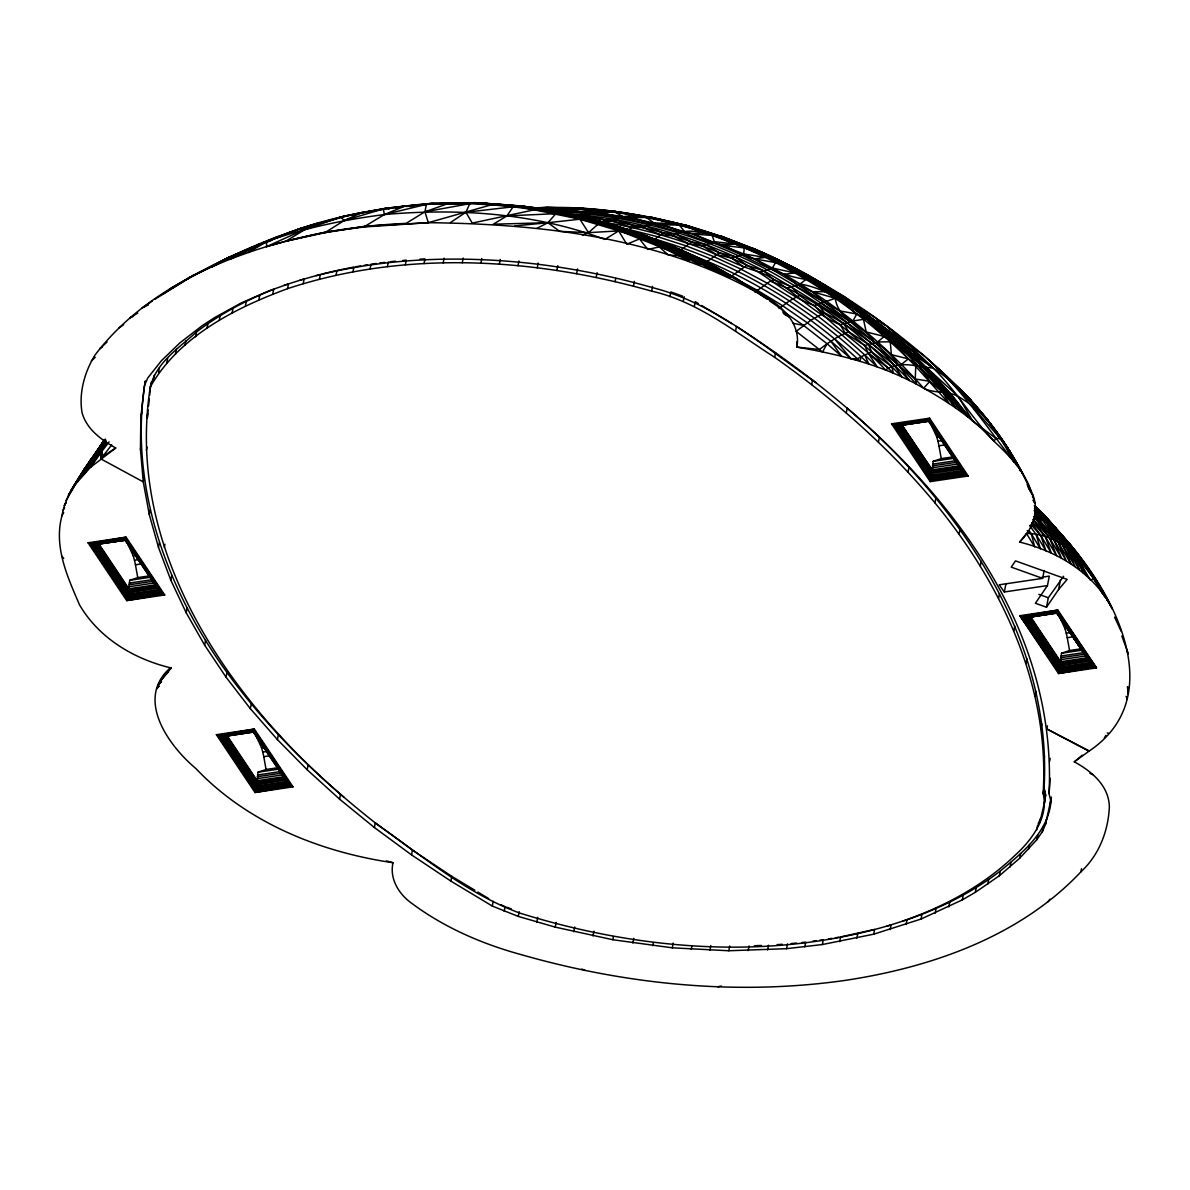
<?xml version="1.0" encoding="UTF-8"?>
<svg xmlns="http://www.w3.org/2000/svg" width="1190" height="1190" viewBox="0 0 1190 1190"><rect width="100%" height="100%" fill="white"/><g stroke="black" fill="none" stroke-linecap="round" stroke-linejoin="round"><path stroke-width="1.5" d="M1082.201 755.189L1074.287 761.853C1091.423 771.046 1108.991 785.712 1109.348 806.85C1108.262 831.26 1098.95 855.179 1080.818 871.943C1019.875 936.5 931.859 967.187 845.956 980.277C737.666 995.852 626.505 984.74 521.607 954.752C481.177 943.744 441.788 926.519 408.497 900.86C397.415 891.578 389.636 877.491 393.012 862.735C320.05 852.025 247.312 822.781 195.844 768.502C168.683 745.832 134.753 698.753 170.423 667.798C133.652 658.829 98.963 638.182 79.507 604.817C67.547 576.942 53.58 546.879 61.925 515.865C67.19 486.755 89.904 464.695 104.318 439.794L74.033 485.847L90.366 467.417L115.713 448.005C101.433 439.854 86.617 429.367 82.036 412.588C78.704 392.864 84.639 371.801 95.081 354.932C137.118 299.835 201.363 266.382 266.56 246.628L266.56 241.778C318.489 218.365 375.4 207.893 431.94 203.401L475.42 202.702L508.249 205.245M1051.425 797.374L1045.593 824.135L1042.351 831.721L1036.892 839.619L1019.696 858.243L999.362 875.751L975.324 892.322L962.279 899.893L921.075 919.037L873.728 934.18L822.35 944.548L786.545 948.683L728.816 950.75L672.261 947.82L612.85 939.743L555.195 927.114L518.29 916.419L492.303 906.066L450.891 881.106L411.532 854.896L374.374 827.526L339.552 799.13L307.184 769.766L277.404 739.585L250.331 708.675L226.041 677.155L204.635 645.144L186.205 612.761L170.795 580.125L158.478 547.355L149.286 514.571L143.276 481.89L140.45 449.448L140.837 417.363L144.406 385.738L147.649 378.152L161.438 360.674L179.973 342.809L202.255 325.644L214.676 317.551L241.183 302.989L268.925 290.836L288.456 283.949L287.549 288.679C234.891 308.061 178.872 336.606 150.297 386.943C124.95 548.144 226.591 697.489 344.044 797.315M890.165 929.613L891.087 924.868C770.257 961.074 639.327 950.275 520.09 913.176C467.685 894.121 423.893 857.068 378.613 825.518C321.806 781.235 269.357 730.853 226.963 672.424C166.66 589.273 128.193 484.509 145.329 380.993L144.719 384.162M147.649 417.14L148.096 409.91M287.549 288.679C405.076 249.826 533.76 257.843 651.599 291.119C697.92 301.606 735.509 332.293 774.69 357.327C833.788 399.052 888.707 447.098 934.938 502.879C1001.474 583.695 1049.907 686.035 1043.154 792.778L1043.109 793.477C1049.059 817.337 1031.328 840.661 1014.505 855.833C982.925 886.044 943.551 907.003 902.451 921.179M1044.255 804.291L1045.668 795.009L1044.076 788.048C1052.674 636.814 957.117 502.403 847.206 408.096L846.283 412.841M1050.16 805.466L1050.666 800.439L1049.089 793.656C1058.52 589.66 895.52 428.683 736.461 326.491L735.539 331.237M1050.175 778.2L1049.089 793.656M1093.58 666.147L1092.182 665.046L1059.234 671.22L1022.879 616.881L1057.241 611.779L1093.58 666.147L1059.234 671.22L1021.332 616.346L1022.879 616.881L1057.538 610.991L1095.053 667.099L1093.58 666.147L1058.847 672.454L1021.332 616.346L1057.538 610.991L1095.053 667.099L1058.847 672.454L1019.845 615.706L1021.332 616.346L1057.851 610.068L1057.538 610.991L1096.511 667.888L1095.053 667.099L1058.505 673.51L1019.845 615.706L1057.851 610.068L1096.511 667.888L1058.505 673.51L1060.528 665.195L1061.48 653.236L1069.542 650.514L1080.401 648.907M111.711 444.911L100.882 458.775L103.069 456.276L100.808 448.199L102.295 442.412M532.867 207.953C676.084 200.723 816.801 264.641 915.779 366.386L915.229 378.985L916.657 384.311C945.024 399.662 972.349 417.274 994.156 441.371C1009.522 455.919 1024.783 471.419 1031.477 492.05C1040.536 509.201 1032.786 529.505 1019.577 542.06C1054.89 550.791 1088.166 569.876 1108.158 601.129C1091.572 569.222 1068.62 541.286 1044.166 515.136L1035.226 506.271M164.726 594.97L163.268 594.182L126.72 600.593L88.06 542.789L126.066 537.166L164.726 594.97L126.72 600.593L128.743 592.278L129.695 580.318L137.757 577.596L148.616 575.99M293.023 786.858L291.565 786.069L255.017 792.495L216.372 734.676L254.363 729.053L293.023 786.858L255.017 792.495L257.04 784.195L257.992 772.206L266.054 769.484L278.728 767.61M930.208 481.623L891.548 423.804L929.554 418.181L968.199 476L930.208 481.623L932.231 473.322L933.183 461.333L941.245 458.626L953.904 456.752M1000.76 439.407L996.536 433.472L1009.09 450.043L1020.321 469.782C1004.762 441.639 987.388 413.004 958.5 396.746C947.686 390.216 934.849 393.92 923.648 388.252C873.713 331.802 812.428 285.124 743.705 253.916L744.226 247.907L749.923 247.817L755.04 249.275C833.64 283.651 905.293 333.453 965.462 394.559C987.581 417.571 1006.591 443.558 1021.675 471.716L1022.79 473.694C1007.752 445.209 988.206 419.505 966.637 395.72L939.713 369.703L931.324 362.98M106.49 442.754L90.366 467.417L101.448 451.932L101.031 459.132L101.448 451.932L109.093 441.862M148.512 406.221L149.345 398.829M149.762 395.139C149.955 366.535 177.563 349.354 196.469 332.025C219.912 314.056 246.226 300.118 273.685 289.349L272.763 294.079M83.136 474.542L84.475 468.786L104.512 439.75M1074.287 761.853L1089.162 751.054C1166.022 699.274 1118.734 601.783 1071.759 546.433L1035.062 506.181M140.837 417.363L141.759 412.618M150.297 386.943L151.219 382.213M153.346 379.893L154.269 375.147M140.45 449.448L141.372 444.718M146.757 418.345L147.679 413.599M158.523 372.411L159.445 367.68M146.4 450.207L147.01 447.038M144.198 477.16L143.276 481.89L101.105 459.043M166.749 362.965L167.656 358.22M175.495 354.04L176.403 349.295M149.286 514.571L150.208 509.826M185.015 345.353L185.938 340.608M195.547 336.77L196.469 332.025M158.478 547.355L159.4 542.61M164.309 547.385L164.919 544.232M207 328.41L207.923 323.665M219.258 320.437L220.165 315.692M170.795 580.125L171.717 575.395M232.109 312.97L233.032 308.225M245.393 306.068L246.3 301.338M186.205 612.761L187.127 608.03M258.87 299.821L259.792 295.075M204.635 645.144L205.558 640.413M226.041 677.155L226.963 672.424M303.227 283.666L304.149 278.921L283.934 285.362M319.426 279.159L320.348 274.429L299.835 280.26M250.331 708.675L251.254 703.945M336.041 275.202L336.949 270.457L353.876 267.051L352.954 271.781M277.404 739.585L278.326 734.855M370.075 268.94L370.997 264.195L376.189 263.511M387.36 266.649L388.282 261.919M307.184 769.766L308.106 765.036M405.359 264.864L406.281 260.119L402.681 260.476M424.056 263.6L424.979 258.855L419.877 259.197M443.171 262.916L444.093 258.171M339.552 799.13L340.474 794.385M462.285 262.812L463.193 258.081M480.924 263.258L481.846 258.528M374.374 827.526L375.296 822.796L412.454 850.151L451.813 876.361L474.825 890.224M499.324 264.225L500.246 259.48M518.037 265.712L518.959 260.982M411.532 854.896L412.454 850.151M537.24 267.78L538.163 263.035M556.875 270.442L557.798 265.697M450.891 881.106L451.813 876.361M576.629 273.685L577.552 268.94M596.19 277.434L597.112 272.703M492.303 906.066L493.225 901.321M615.141 281.599L615.765 278.445M504.203 911.421L505.125 906.676L500.663 904.668M633.482 286.136L634.404 281.39M518.29 916.419L519.212 911.674M651.599 291.119L652.522 286.388M536.824 922.057L537.746 917.311M669.911 296.682L670.833 291.952L682.51 296.087M555.195 927.114L556.117 922.369M683.253 301.427L684.176 296.682M694.335 306.38L695.257 301.65L698.426 303.554M573.788 931.711L574.711 926.965M593.022 935.935L593.944 931.19M612.85 939.743L613.46 936.575M632.872 943.03L633.794 938.285M652.774 945.723L653.399 942.569M774.69 357.327L775.612 352.582M672.261 947.82L673.183 943.075M691.241 949.323L691.851 946.169M811.654 384.563L812.577 379.818M709.894 950.304L710.802 945.559M728.816 950.75L729.738 946.02M748.183 950.646L749.105 945.916M767.58 949.962L768.502 945.217M878.443 442.055L879.365 437.325M786.545 948.683L787.468 943.938M804.812 946.868L805.734 942.123L802.075 942.495M908.044 472.118L908.967 467.373M822.35 944.548L823.257 939.803L819.761 940.264M839.723 941.647L840.631 936.917L874.65 929.435L873.728 934.18M934.938 502.879L935.861 498.149M856.874 938.196L857.797 933.451M959.066 534.251L959.988 529.52M906.066 924.511L906.988 919.766C940.264 908.282 972.26 892.485 1000.284 871.02C1022.552 852.486 1048.539 831.974 1051.082 800.721M980.292 566.113L981.215 561.382M921.075 919.037L921.997 914.292M935.161 913.221L936.069 908.476M998.574 598.347L999.496 593.617M1042.113 577.18L1049.297 576.109L1047.453 585.584L1004.33 591.98L1005.877 584.082M948.817 906.884L949.739 902.139M1013.835 630.834L1014.758 626.104M962.279 899.893L963.201 895.148M975.324 892.322L976.246 887.576M1026.003 663.455L1026.925 658.71M1004.33 591.98L999.184 584.796L1042.619 578.37L1044.151 570.471M987.745 884.23L988.667 879.484M1047.453 585.584L1035.404 603.256L1046.486 607.227L1048.331 597.752L1063.622 576.272M999.362 875.751L1000.284 871.02M1035.047 696.076L1035.969 691.331M1046.486 607.227L1058.55 589.571L1060.379 580.08M1010.027 867.049L1010.95 862.319M1040.938 728.577L1041.86 723.847M1019.696 858.243L1020.618 853.513M1087.482 750.726L1089.266 750.979L1046.858 728.994L1047.468 725.841M1043.645 760.856L1044.567 756.126M1028.562 849.199L1029.484 844.469M1043.109 793.477L1044.076 788.048M1049.58 761.511L1050.205 758.342M1043.496 794.191L1044.418 789.446M1036.698 829.921L1037.62 825.176M1044.27 796.125L1045.192 791.38M1039.733 822.811L1045.177 799.546M1036.892 839.619L1037.814 834.889M1044.746 799.754L1045.668 795.009M1042.351 831.721L1043.273 826.991M1045.593 824.135L1046.516 819.389M1050.666 800.439L1051.291 797.27M746.204 285.481L770.986 300.787C669.36 238.238 545.362 223.988 428.296 222.679L424.934 211.805L426.392 204.397L429.144 203.683L475.42 202.702L521.637 205.959L564.506 212.846C617.729 224.181 669.925 241.719 717.6 268.196C743.259 287.311 803.637 304.714 796.988 347.123C838.206 354.204 879.633 364.244 916.657 384.311L898.316 364.913L874.709 342.437L849.957 321.493L824.12 302.171L797.27 284.514L754.356 258.899L740.879 254.496L693.071 234.147L654.054 223.036L623.218 216.639L597.142 212.802L564.402 209.99L538.787 209.47M1080.818 871.943L1081.517 868.715M690.349 226.755C655.616 217.071 619.945 210.957 583.963 208.503L560.535 209.797L555.299 211.359C628.9 214.795 701.446 234.995 766.509 269.476C794.741 284.752 821.591 302.468 846.834 322.297C865.383 339.864 889.332 353.742 901.589 376.784L891.712 366.639L871.72 351.942L861.069 356.717L860.028 361.284L857.336 358.785C806.567 311.973 746.844 274.741 681.796 251.328M1057.523 612.404L1024.426 617.268L1059.606 669.851L1092.182 665.046L1056.839 613.162L1057.241 611.779L1022.879 616.881M163.268 594.182L125.456 538.877L89.548 543.428L125.738 538.073L163.268 594.182L127.062 599.537L89.548 543.428L126.066 537.166L125.054 540.245L92.656 544.336L88.06 542.789M929.554 418.181L928.542 421.275L900.235 425.455L891.548 423.804M250.421 731.91C255.255 731.448 252.473 733.263 254.363 729.053L217.844 735.331L216.372 734.676M1038.216 823.763L1040.655 818.066M474.602 202.895C553.112 205.766 633.556 222.604 700.657 265.266C630.745 227.26 552.175 205.543 472.594 202.984L469.782 203.698L465.9 212.251L450.415 222.575M105.3 440.716L81.351 476.506L106.327 440.925M995.495 431.985L993.248 427.76L1006.561 446.042L1017.465 465.93L1003.706 442.278L1000.537 438.738L995.688 438.307L994.156 441.371C971.977 418.478 956.076 390.409 933.183 368.052C910.067 345.621 886.535 322.802 858.139 307.094C824.64 284.589 790.056 263.704 752.571 248.353C820.356 275.753 878.532 320.348 933.183 368.052C968.154 391.436 994.334 425.514 1014.207 462.151C985.365 424.875 958.962 385.307 922.726 354.531C897.26 335.952 870.574 319.277 845.941 299.449L835.276 298.274L814.466 305.533C789.163 296.682 769.975 277.612 746.889 265.325C728.89 256.475 710.385 248.665 691.494 241.927C654.946 229.06 616.896 220.477 578.355 216.461M61.925 515.865L63.68 512.593M540.334 209.708L589.362 212.817L615.275 211.567L620.823 212.341L611.853 211.493M567.437 213.828C635.847 218.499 702.829 238.788 763.415 270.666C801.688 292.666 839.039 316.421 874.709 342.437C890.968 350.574 899.238 366.341 909.339 380.503L895.103 365.642L868.209 344.237L848.619 331.638L838.162 336.651L827.08 343.761L822.513 352.017L796.17 331.37L810.762 320.259L824.521 312.777C858.02 329.957 886.312 355.215 915.229 378.985L929.836 381.321L942.852 392.417L955.704 407.858C926.058 363.679 883.545 329.466 841.018 298.169C793.462 265.549 740.671 240.648 685.083 225.208L615.275 211.567L578.325 208.577L546.865 207.462L532.451 208.101M755.04 292.175L770.198 281.152C817.292 298.556 856.398 331.534 891.712 366.639L893.452 373.214L864.714 345.546L840.125 324.736L799.487 295.388L791.082 286.522L773.589 279.561L763.415 270.666L746.889 265.325L734.914 256.624L719.459 252.771L705.715 244.456L691.494 241.927L675.965 234.192L663.038 232.838L645.724 225.877L634.166 225.49L615.052 219.496L604.922 219.927L602.586 221.95C631.845 226.725 660.643 233.999 688.653 243.712C713.241 251.462 735.301 265.519 760.217 272.183C789.729 285.585 810.033 311.929 840.125 324.736L852.918 320.988L856.815 313.982C804.306 268.642 738.901 240.127 672.038 223.333C653.578 218.707 630.209 210.169 612.285 221.162L602.586 221.95L581.345 216.773L592.01 212.222L615.275 211.567M62.847 510.733L64.647 507.52M65.956 502.567L64.215 505.646L66.075 502.715M66.06 500.514L84.475 468.786L103.961 441.059M760.217 272.183L772.37 268.033L775.568 262.574L781.295 262.484L786.337 263.882C841.33 289.78 886.044 330.761 933.183 368.052C917.445 367.041 899.462 359.916 885.509 370.001C864.401 345.71 835.231 329.645 814.466 305.533M84.475 468.786L68.365 495.382L83.925 469.931L105.077 439.393M1104.35 737.949L1105.837 735.435M85.665 468.577L92.552 458.552M105.627 439.229L77.484 481.147L83.226 472.475M83.449 471.136L70.998 490.578L83.925 469.931M83.27 473.992L85.65 471.924L100.808 448.199M227.543 734.423L226.561 735.703L257.219 781.533L284.44 777.501L286.299 781.488L291.565 786.069L255.359 791.439L217.844 735.331L254.05 729.961L291.565 786.069L255.746 790.22L219.391 735.866L217.844 735.331M1059.234 671.22L1024.426 617.268L1029.112 617.194L1060.692 663.44L1088.136 659.379L1087.928 658.531L1060.707 662.562L1030.049 616.718L1031.031 615.453M518.825 205.811C579.188 211.865 636.516 232.556 689.441 261.488L682.316 255.686L600.95 223.571L579.887 219.213L547.936 222.709L493.344 224.196L506.97 215.896L513.113 206.807L521.637 205.959L535.307 208.771M85.65 471.924L101.001 449.984M1047.84 901.931L1049.996 899.105M1019.577 542.06L1026.464 533.447C1054.236 533.507 1076.519 552.651 1091.989 574.011L1110.493 605.056L1094.696 577.864L1076.385 552.086L1044.166 515.136C1066.418 541.093 1090.174 566.217 1105.406 597.261L1076.385 552.086M444.019 204.13L431.94 203.401L386.066 208.161L343.404 216.387L298.69 229.03L229.402 256.995L184.286 280.528C227.082 256.326 272.45 236.513 319.649 222.589L266.56 246.628L286.017 241.154L324.721 232.779L344.222 220.507L362.043 212.504L404.808 206.167L426.392 204.397L472.594 202.984L513.113 206.807L558.839 212.98L642.169 237.821L650.543 238.297C688.608 251.254 724.651 270.1 757.852 292.695C723.684 269.788 686.928 250.852 647.881 237.747L736.922 278.772L756.349 291.981M161.319 681.439L157.913 685.514L161.528 681.528M158.865 686.139L156.589 688.876L159.014 686.213M159.594 682.227L168.564 671.472M171.077 667.664L161.587 678.999L170.72 668.572M170.869 667.575L163.923 675.861L171.048 667.53M1058.55 589.571L1067.162 579.381L1015.501 560.877L1011.232 567.124L1042.619 578.37M1088.835 661.03L1060.528 665.195L1028.532 617.357L1057.27 612.686L1025.914 617.476L1059.963 668.408L1090.888 663.827L1056.021 611.928M702.978 261.25L693.562 255.686L643.864 234.951L622.98 228.302L675.652 247.565L632.321 230.979L564.506 212.846L555.894 213.664L547.936 222.709L536.973 228.302M923.648 388.252L929.836 381.321C913.385 356.286 888.677 338.391 866.394 318.905C847.012 302.498 825.577 288.575 800.171 283.964L787.795 287.995M91.377 360.972L95.23 357.298M107.1 341.961L99.677 348.819L102.414 346.692M97.833 544.068L98.592 543.503L128.877 588.797L156.024 584.781L156.351 586.462L128.892 590.523L97.833 544.068L92.656 544.336L127.821 596.934L160.382 592.144L161.795 593.245L127.062 599.537M582.371 235.084L588.559 232.66L597.96 224.226L603.851 223.318L609.34 224.017M680.085 250.674L691.494 241.927M642.481 235.977L654.946 239.13L663.038 232.838M840.125 324.736L845.123 332.992L864.714 345.546L877.699 341.947L884.155 336.428C916.553 357.446 943.491 386.646 967.589 416.664C945.678 384.43 917.118 357.625 888.573 331.385M90.024 460.262L91.139 459.31M707.5 261.324L719.459 252.771M72.307 488.673L73.364 487.811M612.776 226.472L629.079 229.536L634.166 225.49M779.138 308.522L789.461 300.862L799.487 295.388M901.336 364.438L908.327 358.889L918.799 366.178L945.619 392.492L961.892 412.231C909.264 338.54 832.777 283.175 749.923 247.817M800.171 283.964L805.957 279.397L811.684 279.293L816.682 280.647M732.817 277.24L757.271 290.271L782.633 305.741L807.192 322.728L830.843 341.188L841.627 356.271L827.08 343.761L819.389 349.503L796.988 347.123L796.72 341.872M152.231 301.085L142.16 307.942L148.452 304.848M155.102 299.136L193.613 275.173L235.828 254.601M119.164 327.726L123.641 324.766M103.069 456.276L115.713 448.005M746.889 265.325L731.181 276.377L727.849 274.845M137.802 313.015L130.067 317.804L133.295 316.332M642.169 237.821L626.788 244.248L618.666 230.89L604.877 239.413C535.069 213.04 458.224 208.042 384.311 214.557C334.033 221.072 283.562 232.199 237.464 253.768L277.969 236.393M162.524 294.287L193.613 275.173L169.441 289.125M266.56 246.628L285.6 241.332L304.893 229.581L340.771 217.086L388.818 207.863M285.6 241.332C324.959 230.756 365.389 225.193 406.073 223.378L424.934 211.805L448.08 203.579L469.782 203.698L515.984 206.093L579.887 219.213L588.559 232.66L618.666 230.89M215.063 265.4L235.858 254.407M248.279 252.503L266.56 241.778L231.038 258.81L229.402 256.995L199.593 272.584M229.402 256.995L211.493 267.259M612.285 221.162L631.697 227.424L642.868 227.513L654.054 223.036L672.038 223.333C646.795 227.93 622.162 215.107 597.142 212.802L612.434 211.82L642.57 216.684C610.455 220.522 578.98 207.64 546.775 210.258M855.327 359.916L861.069 356.717L868.804 364.036L864.699 354.858L841.702 334.702L817.694 315.99L792.793 298.764L767.059 283.071L740.596 268.97L713.479 256.519L685.827 245.765L657.683 236.765L629.079 229.536M642.868 227.513L660.405 234.683L673.019 235.813C692.357 224.047 716.038 237.435 734.721 243.965C784.121 262.752 831.691 288.069 874.04 320.229L866.394 318.905L852.918 320.988M228.049 258.87L235.903 254.615M286.017 241.154L325.272 232.109L363.768 227.007L384.311 214.557L404.808 206.167M673.019 235.813L688.653 243.712L702.68 246.033L714.357 241.704L734.721 243.965C709.225 248.175 685.827 230.696 661.551 224.91L682.301 225.044L703.662 232.586C678.3 237.033 654.262 221.831 629.555 217.785L651.808 217.324L662.146 220.73M702.68 246.033L716.425 254.511L731.79 258.171L743.705 253.916L765.155 257.412L754.356 258.899L775.568 262.574M248.427 249.573L260.045 243.995L301.249 228.361M770.198 281.152L773.589 279.561M266.129 242.433L271.29 240.484M1088.895 751.098L1046.858 728.994M886.773 926.207L906.988 919.766M386.066 208.161L344.222 220.507L340.771 217.086L362.043 212.504M491.485 204.769L428.296 222.679L363.768 227.007M309.221 226.591L314.487 225.089M321.523 223.095L346.126 216.104M254.05 729.961L219.391 735.866L223.765 736.491L253.351 732.133M257.546 244.649L260.045 243.995M426.392 204.397L384.311 214.557L383.373 208.86M321.999 274.027L335.297 270.859M316.272 275.693C388.252 257.338 463.684 255.389 537.226 264.15C576.406 269 615.215 276.898 653.176 287.816C714.997 303.465 764.516 347.063 815.864 382.526M388.252 208.756L391.614 207.997L388.059 208.681M513.113 206.807L465.9 212.251L472.222 223.095L534.578 209.767M717.778 986.778L721.259 986.034M732.624 276.794L729.217 277.478L690.646 256.192L666.504 244.932L720.515 273.284L708.63 265.608L717.6 268.196L690.646 256.192L668.393 255.121L659.334 246.925L647.806 249.439L639.134 238.461M127.821 596.934L159.103 590.909L160.382 592.144L127.449 598.302L91.109 543.949L125.456 538.877L92.656 544.336L125.054 539.977M1059.606 669.851L1090.888 663.827M424.934 211.805L469.782 203.698M225.044 736.327L257.04 784.195L284.96 779.182L257.144 783.318L225.624 736.179L257.204 782.425L284.648 778.349M96.762 544.44L128.743 592.278L156.663 587.295L159.103 590.909L128.178 595.491L94.129 544.559L125.292 540.007M1089.787 662.518L1060.275 666.891L1027.253 617.506L1057.077 612.91L1088.448 660.212L1060.528 665.195L1029.112 617.194L1060.692 663.44M355.587 266.768L360.734 265.906M364.155 265.34L367.576 264.775M220.938 736.238L253.753 730.764L290.092 785.102L255.746 790.22L288.679 784.002L253.515 731.404L220.938 736.238L256.118 788.851L288.679 784.002L256.475 787.393L222.426 736.446L253.515 731.404M828.478 938.94L831.944 938.36M835.425 937.78L838.905 937.199M324.721 232.779L365.345 226.174L428.296 222.679M1025.914 617.476L1057.003 612.434L1092.182 665.046L1057.241 611.779M104.021 542.699L107.65 542.164M113.08 541.361L116.694 540.825M120.309 540.29L123.938 539.754M125.143 540.156L95.468 544.589L128.49 593.974L158.002 589.6M928.631 421.186L898.956 425.618L931.978 475.003L961.49 470.63L968.199 476M128.267 545.065L133.25 555.849L136.865 555.313M931.755 426.079L936.738 436.864L940.353 436.328M133.25 555.849L134.485 560.207L138.1 559.672M936.738 436.864L937.973 441.222L941.587 440.687M134.485 560.207L135.452 564.774L142.696 563.703M937.973 441.222L938.94 445.789L946.184 444.718M129.695 580.318L151.413 577.105M933.183 461.333L953.086 458.388M129.16 583.085L150.877 579.872M932.648 464.115L956.165 460.634M128.907 584.84L152.439 581.36M932.395 465.87L955.927 462.389M128.817 586.774L154.15 583.011M932.306 467.789L959.452 463.773M959.631 466.644L932.395 470.675L901.752 424.83L932.365 469.827L959.512 465.796L961.49 470.63M156.143 585.614L128.922 589.645L98.264 543.8M960.152 468.325L932.32 472.445L900.815 425.306M156.663 587.295L128.847 591.4L97.327 544.276L125.054 540.245M960.538 469.128L932.231 473.322L900.235 425.455M128.743 592.278L157.05 588.113M127.449 598.302L161.795 593.245M219.391 735.866L253.753 730.764M230.518 734.855L226.903 735.39L257.189 780.685L284.336 776.668M234.133 734.319L246.806 732.445M222.426 736.446L253.797 731.672M256.564 736.952L261.547 747.736L265.162 747.201M1060.052 617.967L1065.035 628.751L1068.65 628.216M261.547 747.736L262.782 752.095L266.411 751.559M1065.035 628.751L1066.27 633.125L1069.899 632.589M262.782 752.095L263.764 756.662L269.193 755.858M1066.27 633.125L1067.252 637.691L1074.481 636.62M257.992 772.206L279.709 768.993M1061.48 653.236L1083.197 650.008M257.457 774.988L280.989 771.507M1060.945 656.002L1082.662 652.789M257.219 776.743L280.736 773.262M1060.692 657.758L1086.039 654.009M257.114 778.662L282.461 774.913M1060.602 659.677L1085.935 655.928M1088.448 660.212L1060.632 664.318L1029.112 617.194L1056.839 613.162M257.04 784.195L285.347 779.986M286.299 781.488L256.787 785.861L223.765 736.491L253.589 731.895L283.651 776.847M256.475 787.393L287.415 782.797L252.533 730.913M379.64 263.05L384.831 262.365M812.74 941.201L816.251 940.74M535.113 208.89L546.865 207.462L583.963 208.503M410.58 206.525L414.15 206.078M421.067 205.216L426.198 204.576M429.62 204.159L463.728 203.059M577.091 215.94L584.022 215.093L604.922 219.927M533.983 208.845L544.068 207.714L581.151 208.339L564.402 209.99L578.325 208.577M395.214 207.625L402.399 206.882M405.998 206.51L414.983 205.572M418.568 205.201L425.752 204.457M429.352 204.085L463.817 203.237M390.082 261.74L395.482 261.19M791.127 943.581L796.601 943.03M514.764 225.907L547.936 222.709L559.627 231.351L588.559 232.66M395.095 207.685L402.041 207.075M408.988 206.465L414.209 206.004M743.705 253.916L693.071 234.147L720.486 235.932L756.557 250.778L755.04 249.275L720.486 235.932L755.04 249.275L791.96 266.679L808.337 276.601M537.032 208.905L551.684 207.7L560.535 209.797M877.699 341.947L896.055 341.738L900.875 342.884C864.386 309.668 820.713 286.775 778.513 262.336M777.115 944.637L782.291 944.295M506.97 215.896L555.894 213.664M531.662 208.443L542.462 207.967M538.073 208.875L541.673 208.726M754.401 945.723L761.451 945.47M533.031 207.982L544.068 207.714M440.419 203.921L464.412 203.609M429.144 203.683L448.08 203.579M830.843 341.188L850.939 358.681L857.336 358.785M554.272 208.295L575.915 208.83M511.849 205.528C552.963 208.235 593.022 219.124 632.321 230.979L605.651 223.869M298.69 229.03L304.893 229.581M595.699 209.961L586.73 209.113L589.452 210.124M599.284 210.303L608.254 211.151M612.434 211.82L579.069 208.622L592.01 212.222M553.29 211.731L567.243 213.397M744.226 247.907L724.041 245.482C750.295 259.063 776.207 275.054 805.957 279.397M490.265 204.011L486.725 203.579L489.997 204.234M495.561 204.68L500.871 205.334M546.18 210.794L549.795 211.314L532.897 207.566L540.959 209.842M582.654 217.725L586.149 218.261M628.811 214.215L632.351 214.81M635.891 215.39L639.447 215.97M642.987 216.565L646.527 217.145M650.067 217.725L653.607 218.305M481.013 203.386L484.479 204.025M578.816 216.818L602.095 222.917L597.335 220.819M657.163 218.9L687.775 225.773L723.014 236.884M643.388 236.007L651.704 238.699M793.299 323.323L803.562 325.406L827.08 343.761M685.083 225.208L705.982 232.645M772.37 268.033L794.771 272.897L783.853 274.34L797.27 284.514L812.398 291.714L835.276 298.274C838.191 321.017 864.208 325.034 874.709 342.437M651.808 217.324L687.775 225.773M587.89 218.529L578.385 215.836C624.81 227.275 669.167 246.285 711.025 269.208L688.028 255.642M386.348 860.861L393.012 862.735M633.006 232.333L648.461 237.033M654.946 239.13C731.716 261.309 802.447 302.587 861.069 356.717M1107.31 732.921L1108.649 733.367M603.851 223.318L645.099 237.598L682.316 255.686M747.826 247.713L756.557 250.778M506.687 907.226L511.388 908.892M683.551 224.94L702.576 231.723M1038.825 594.346L1048.331 597.752M678.345 250.034L693.562 255.686L696.105 257.903M1034.869 514.199L1053.79 539.68L1061.525 558.14L1049.61 538.044L1034.244 516.653C1049.892 521.637 1061.257 534.503 1071.759 546.433L1043.526 514.452L1034.675 505.943M581.88 969.047L585.123 970.445M1089.936 773.351L1093.238 774.794M759.934 252.295L791.96 266.679M643.864 234.951L650.543 238.297M709.299 264.834L736.922 278.772L739.302 280.899M995.688 438.307L972.795 421.126L950.364 393.444L924.095 366.639L896.055 341.738L866.394 318.905L856.815 313.982L839.887 310.932L794.236 285.362M781.295 262.484L814.287 279.784L843.591 298.645M614.947 212.147L623.218 216.639M709.24 264.879L715.488 268.3M814.481 280.156L811.312 278.415L814.287 280.647M822.394 284.544L825.562 286.284M828.731 288.039L844.558 296.801L857.469 306.47M784.21 314.13L788.911 316.733L782.886 312.702M778.29 307.184L781.503 308.998L769.662 300.996M701.594 305.473L731.701 323.635M477.889 892.084L488.629 898.554M743.334 283.726L740.478 281.971L743.244 284.291M1034.764 512.295C1054.965 528.866 1071.55 549.245 1083.257 572.955M821.041 302.989L849.957 321.493M1034.571 514.407L1057.806 541.524L1066.612 547.802L1079.3 569.653C1069.602 545.198 1052.332 524.82 1034.512 505.854M877.045 320.036L884.735 325.182M887.8 327.235L907.658 343.598M759.309 293.989L766.702 298.988M838.236 298.05L869.176 319.024L898.584 342.155L924.095 366.639M1019.533 470.243L1021.675 471.716L1024.828 477.651M782.202 310.635L803.562 325.406M912.641 353.787L933.183 368.052M646.155 217.398L654.054 223.036M935.28 366.52L969.85 399.215L971.397 400.866L949.352 380.175L984.591 416.47M864.714 345.546L868.224 353.207L888.157 367.874M731.79 258.171L743.631 267.006M1034.75 506.598C1056.75 525.757 1072.651 551.149 1086.887 576.362L1077.307 557.515L1061.168 534.816L1073.365 548.456M808.917 279.159L825.488 291.684L812.398 291.714L824.12 302.171M942.435 373.333L966.637 395.72M1027.193 530.621L1031.343 533.879L1040.432 548.858L1036.118 534.563L1029.633 525.519M937.199 368.915L946.719 376.576M947.225 377.855L951.896 382.54M967.44 398.308L987.789 419.996L1000.537 438.738L973.718 408.155M1076.742 556.637L1084.432 563.569L1061.777 535.589L1073.633 553.469L1088.954 570.397M1049.253 521.964C1075.21 546.865 1095.35 577.537 1112.427 609.027L1097.076 581.925L1089.787 571.736M956.79 387.36L969.85 399.215L987.789 419.996M926.341 367.308L958.5 396.746L972.795 421.126M1034.408 505.839L1058.059 531.647M1035.151 506.271L1040.447 511.284M1049.119 521.577L1054.37 526.59L1038.825 510.763M1050.815 524.061L1061.391 535.545L1058.907 533.001M864.699 354.858L877.298 366.951L868.224 353.207M955.525 386.348L960.821 391.465M967.455 397.862L975.354 406.995M866.394 318.905L884.155 336.428L866.246 331.95L863.405 319.128M915.779 366.386L949.04 403.574L942.852 392.417L918.799 366.178M61.642 556.057L63.739 558.348M981.244 413.436L990.675 423.759L1003.706 442.278L1014.207 462.151M1043.526 514.452L1055.679 527.973M1030.867 524.478L1040.759 535.485L1051.38 553.216L1045.251 536.645L1033.024 519.599M1032.504 522.172L1045.251 536.645L1056.556 555.611L1049.61 538.044L1033.441 519.346M893.274 341.649L908.327 358.889L891.384 354.65L890.284 341.857M1034.14 510.614L1042.321 519.971L1057.806 541.524L1070.777 563.569C1062.789 542.462 1050.562 523.169 1034.735 507.059L1054.712 528.717L1073.633 553.469M1034.452 508.695L1047.289 523.585L1061.673 543.666M1067.281 542.343L1069.646 545.08M1073.187 549.155L1079.077 555.968L1087.69 569.296M1034.244 516.653L1053.79 539.68L1066.27 560.788L1057.806 541.524L1047.289 523.585M834.547 338.808L850.939 358.681M679.416 225.282L684.458 231.395M1066.969 542.357L1069.2 545.08M1073.648 550.539L1078.11 555.998M817.813 304.119L824.521 312.777M1034.616 507.074L1046.129 522.127M1035.003 510.257L1042.321 519.971M1093.908 578.92L1095.99 581.821M1031.626 522.767L1040.759 535.485L1046.01 550.97L1036.118 534.563M1029.201 530.889L1031.343 533.879L1034.705 546.909L1026.464 533.447M1087.705 568.82L1081.457 560.088L1082.826 562.959M1006.026 446.815L1021.675 471.716L1031.477 492.05L1027.134 484.538M1051.112 526.025L1066.612 547.802L1075.046 566.455L1062.744 545.332M1024.426 617.268L1059.963 668.408M1056.839 612.895L1092.182 665.046M1091.84 575.439L1096.005 581.583M1057.077 612.91L1088.136 659.379M927.709 420.04L962.591 471.939L931.666 476.521L897.602 425.589L928.78 421.022L959.839 467.477L932.38 471.552L901.321 425.098M1030.391 616.42L1060.677 661.714L1087.809 657.698L1087.928 658.531M125.218 539.531L160.382 592.144M126.289 541.495L156.351 586.462M124.221 539.025L159.103 590.909M843.546 323.382L848.619 331.638M689.114 253.663L690.646 256.192M1028.562 488.123L1033.024 495.799L1027.877 486.517M1032.444 496.572L1034.184 499.577M1033.158 500.216L1034.973 503.355L1033.336 500.261M1126.618 650.722L1128.358 653.816L1121.843 636.055M1102.267 593.468L1091.989 574.011M1009.09 450.043L1014.877 461.869M1099.114 586.179L1104.186 596.056M1114.569 617.134L1121.248 631.473M1011.292 454.238L1014.966 462.226M868.209 344.237L871.72 351.942M1126.112 696.299L1127.153 699.125M712.126 235.456L714.357 241.704M1067.252 637.691L1069.542 650.514M938.94 445.789L941.245 458.626M263.764 756.662L266.054 769.484M135.452 564.774L137.757 577.596M1127.495 686.645L1128.075 694.008L1127.629 686.749M1094.309 579.069L1090.189 579.857L1077.307 557.515L1094.309 579.069M929.226 419.103L893.036 424.458L930.55 480.567L966.741 475.212L929.226 419.103M928.944 419.906L894.582 424.994L930.922 479.347L965.283 474.26L928.944 419.906M928.706 420.546L896.13 425.365L931.309 477.978L963.87 473.159L928.706 420.546"/></g></svg>
